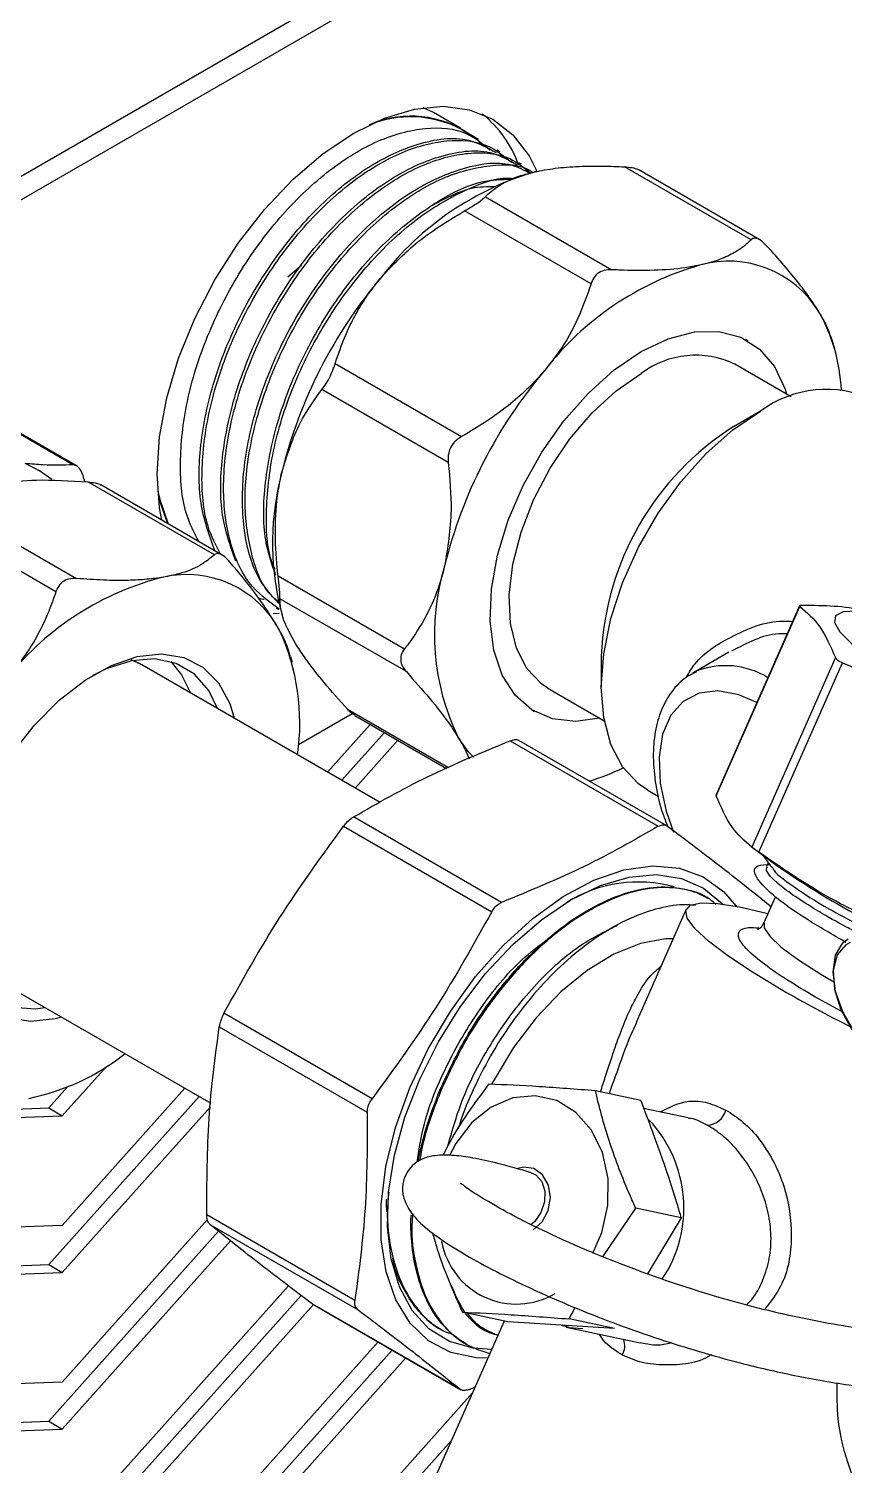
# Model space of a CAD drawing. Extents: x 150 to 4150, y 50 to 2920.
# Drawn here: x 3133.2 to 3239.5, y 1974.1 to 2161.3 of the extents above; entities that cross this region are included whole.
import ezdxf

# ---------------------------------------------------------------- set-up
doc = ezdxf.new("R2010")
doc.units = 0
doc.header["$LTSCALE"] = 10
doc.linetypes.add('SLD-KATı', pattern=[0])
doc.layers.get('0').update_dxf_attribs({"linetype": 'CONTINUOUS'})

msp = doc.modelspace()

# ---------------------------------------------------------------- linework, layer by layer
at = {"color": 7, "linetype": 'SLD-KATı'}
for p, q in [((3271.01, 2222.23), (3072.16, 2107.43)), ((3271.01, 2219.16), (3074.81, 2105.9)), ((3185.95, 2150.4), (3184.61, 2151.05)), ((3189.48, 2148.36), (3185.95, 2150.4)), ((3191.82, 2146.92), (3189.44, 2148.29)), ((3194.63, 2145.3), (3194.28, 2145.5)), ((3197.44, 2143.68), (3197.09, 2143.88)), ((3198.52, 2142.54), (3198.49, 2142.53)), ((3227.36, 2133.82), (3210.88, 2143.34)), ((3228.51, 2133.81), (3212.63, 2142.98)), ((3192.72, 2139.44), (3209.2, 2129.93)), ((3206.5, 2128.1), (3190.02, 2137.61)), ((3166.96, 2128.98), (3168.75, 2130.51)), ((3226.98, 2120.64), (3226.63, 2120.85)), ((3238.27, 2119.57), (3237.98, 2120.62)), ((3173.14, 2117.7), (3189.62, 2108.18)), ((3232.59, 2113.37), (3225.24, 2117.61)), ((3187.88, 2104.78), (3171.41, 2114.3)), ((3228.6, 2111.51), (3225.07, 2109.47)), ((3138.96, 2104.49), (3130.14, 2109.58)), ((3139.42, 2104.37), (3130.75, 2109.37)), ((3157.39, 2092.76), (3140.91, 2102.27)), ((3158.42, 2092.73), (3142.57, 2101.88)), ((3122.95, 2099.19), (3139.43, 2089.68)), ((3136.73, 2087.95), (3120.25, 2097.46)), ((3165.7, 2090.03), (3182.18, 2080.52)), ((3165.91, 2086.09), (3166.22, 2084.96)), ((3182.42, 2077.54), (3165.94, 2087.05)), ((3233.69, 2086.11), (3222.81, 2061.48)), ((3222.83, 2061.34), (3233.73, 2086.03)), ((3165.86, 2085.14), (3165.04, 2085.07)), ((3165.44, 2085.82), (3165.79, 2085.62)), ((3147.93, 2078.43), (3146.53, 2079.06)), ((3179.01, 2060.49), (3147.93, 2078.43)), ((3167.56, 2078.75), (3167.36, 2079.48)), ((3207.83, 2079.61), (3207.83, 2075.53)), ((3224.46, 2080.07), (3219.75, 2077.35)), ((3238.35, 2079.37), (3227.44, 2054.68)), ((3228.39, 2054.01), (3239.29, 2078.7)), ((3219.75, 2077.35), (3220.1, 2077.54)), ((3200.86, 2075.39), (3208.22, 2071.15)), ((3168.37, 2068.05), (3175.36, 2072.09)), ((3175.69, 2071.84), (3187.67, 2064.92)), ((3198.76, 2072.57), (3199.11, 2072.36)), ((3177.71, 2070.67), (3172.15, 2064.45)), ((3173.99, 2063.39), (3179.55, 2069.61)), ((3175.76, 2062.37), (3181.32, 2068.59)), ((3195.97, 2068.53), (3215.27, 2057.39)), ((3216.37, 2057.44), (3197.09, 2068.57)), ((3213.92, 2062.08), (3215.31, 2061.28)), ((3194.83, 2047.46), (3175.53, 2058.6)), ((3174.24, 2057.38), (3193.55, 2046.23)), ((3227.38, 2054.73), (3230.73, 2052.28)), ((3229.61, 2052.64), (3229.39, 2052.14)), ((3218.89, 2046.57), (3212.38, 2031.82)), ((3221.85, 2047.95), (3221.71, 2048.02)), ((3230.55, 2048.21), (3229.04, 2044.79)), ((3229.78, 2047.04), (3229.94, 2046.82)), ((3125.43, 2039.46), (3156.93, 2021.28)), ((3239.49, 2033.05), (3235.69, 2035.15)), ((3177.95, 2021.86), (3158.64, 2033.01)), ((3158.03, 2031.26), (3177.33, 2020.12)), ((3137.56, 2019.65), (3143.31, 2026.07)), ((3135.8, 2020.67), (3138.26, 2023.42)), ((3153.55, 2023.23), (3137.56, 2005.36)), ((3212.99, 2021.64), (3207.08, 2022.9)), ((3083, 2018.77), (3135.8, 2020.67)), ((3135.8, 2000.25), (3155.39, 2022.17)), ((3135.8, 2020.67), (3137.56, 2019.65)), ((3137.56, 1999.23), (3156.88, 2020.83)), ((3219.16, 2019.38), (3213.34, 2020.62)), ((3224.09, 2020.39), (3224.33, 2020.26)), ((3081, 2017.61), (3137.56, 2019.65)), ((3221.87, 2018.31), (3221.65, 2018.43)), ((3208.04, 2001.27), (3212.33, 2007.6)), ((3218.24, 2006.34), (3212.33, 2007.6)), ((3156.5, 2006.12), (3137.56, 1984.94)), ((3175.71, 1995.58), (3156.41, 2006.73)), ((3156.82, 2005.48), (3176.13, 1994.34)), ((3218.24, 2006.34), (3213.85, 1999.05)), ((3137.56, 2005.36), (3081, 2003.32)), ((3135.8, 1979.84), (3157.93, 2004.6)), ((3137.56, 1978.82), (3159.5, 2003.36)), ((3081, 1998.28), (3135.8, 2000.25)), ((3135.8, 2000.25), (3137.56, 1999.23)), ((3081, 1997.2), (3137.56, 1999.23)), ((3135.8, 1959.43), (3168.7, 1996.24)), ((3167.04, 1997.5), (3137.56, 1964.53)), ((3137.56, 1958.41), (3170.31, 1995.04)), ((3189.44, 1984.01), (3170.13, 1995.15)), ((3170.24, 1995.08), (3170.13, 1995.15)), ((3170.24, 1995.08), (3189.52, 1983.95)), ((3203.65, 1993.17), (3204.42, 1994.65)), ((3195.18, 1992.88), (3184.93, 1969.7)), ((3195.63, 1992.79), (3189.72, 1994.05)), ((3209.56, 1991.91), (3195.63, 1992.79)), ((3202.61, 1992.35), (3203.66, 1992.08)), ((3209.56, 1991.91), (3203.65, 1993.17)), ((3187.07, 1991.7), (3187.2, 1991.62)), ((3203.26, 1992.1), (3212.89, 1990.04)), ((3203.62, 1992.03), (3203.26, 1992.1)), ((3135.8, 1939.01), (3180.58, 1989.11)), ((3178.74, 1990.17), (3137.56, 1944.12)), ((3190.27, 1989.85), (3190.4, 1989.78)), ((3210.6, 1988.46), (3210.34, 1988.6)), ((3212.9, 1990.08), (3213.55, 1989.99)), ((3137.56, 1937.99), (3182.35, 1988.09)), ((3137.56, 1984.94), (3081, 1982.91)), ((3191.04, 1983.52), (3137.56, 1923.7)), ((3190.64, 1983.99), (3191.39, 1984.32)), ((3081, 1977.87), (3135.8, 1979.84)), ((3135.8, 1979.84), (3137.56, 1978.82)), ((3081, 1976.78), (3137.56, 1978.82)), ((3135.8, 1918.6), (3188.31, 1977.34))]:
    msp.add_line(p, q, dxfattribs=at)
at = {"color": 8, "linetype": 'SLD-KATı'}
for p, q in [((3174.74, 2072.65), (3187.93, 2065.03)), ((3205.42, 1991.88), (3203.62, 1992.03))]:
    msp.add_line(p, q, dxfattribs=at)
at = {"color": 7, "linetype": 'SLD-KATı', "flags": 128}
for points in [[(3149.94, 2103.34), (3150.25, 2108.15), (3151.19, 2113.21), (3152.73, 2118.39), (3154.83, 2123.56), (3157.45, 2128.6), (3160.51, 2133.39), (3163.93, 2137.79), (3167.65, 2141.72), (3171.56, 2145.06), (3175.57, 2147.74), (3179.58, 2149.69), (3183.49, 2150.86), (3187.21, 2151.23), (3190.64, 2150.78), (3193.7, 2149.53), (3196.31, 2147.51), (3198.41, 2144.76), (3199.41, 2142.79)], [(3213.05, 2119.26), (3216.57, 2120.93), (3219.97, 2121.81), (3223.16, 2121.88), (3226.02, 2121.13), (3228.46, 2119.59), (3230.41, 2117.31), (3231.79, 2114.36), (3232, 2113.71)], [(3207.62, 2071.49), (3204.5, 2071.06), (3201.46, 2071.4), (3198.8, 2072.55), (3196.6, 2074.47), (3194.92, 2077.09), (3193.83, 2080.35), (3193.36, 2084.11), (3193.52, 2088.28), (3194.3, 2092.72), (3195.69, 2097.27), (3197.64, 2101.8), (3200.08, 2106.16), (3202.94, 2110.21), (3206.12, 2113.81), (3209.53, 2116.87), (3213.05, 2119.26)], [(3200.86, 2075.39), (3200.02, 2075.95), (3198.12, 2077.93), (3196.76, 2080.59), (3195.99, 2083.82), (3195.83, 2087.51), (3196.3, 2091.53), (3197.37, 2095.72), (3199.01, 2099.94), (3201.15, 2104.04), (3203.73, 2107.87), (3206.64, 2111.28), (3209.79, 2114.16), (3213.05, 2116.41)], [(3213.92, 2062.08), (3212.69, 2062.92), (3210.62, 2065.15), (3209.09, 2068.05), (3208.15, 2071.55), (3207.83, 2075.53), (3208.15, 2079.88), (3209.09, 2084.46), (3210.62, 2089.13), (3212.69, 2093.76), (3215.25, 2098.19), (3218.22, 2102.3), (3221.5, 2105.96), (3225, 2109.06), (3228.6, 2111.51)], [(3136.21, 2102.57), (3134.61, 2103.73), (3132.74, 2104.67)], [(3150.55, 2097.27), (3150.25, 2098.89), (3149.94, 2103.34)], [(3150.02, 2101.08), (3150.27, 2099.97), (3151.36, 2096.8)], [(3150.05, 2100.6), (3150.21, 2099.92), (3151.26, 2096.86)], [(3250, 2083.67), (3246.89, 2084.49), (3243.66, 2085.15), (3241.13, 2085.43), (3239.35, 2085.32), (3238.38, 2084.83), (3238.24, 2083.96), (3238.94, 2082.75), (3240.45, 2081.21), (3242.74, 2079.4), (3245.74, 2077.35), (3249.39, 2075.12), (3252.43, 2073.4)], [(3133.96, 2070.58), (3137.17, 2073.81), (3140.54, 2076.43), (3143.97, 2078.34), (3147.33, 2079.5), (3150.5, 2079.85), (3153.39, 2079.38), (3155.88, 2078.12), (3157.91, 2076.09), (3159.39, 2073.38), (3159.99, 2071.47)], [(3157.8, 2072.74), (3156.66, 2075.07), (3154.79, 2077.22), (3152.42, 2078.61), (3149.65, 2079.2), (3146.57, 2078.97), (3143.29, 2077.92), (3141.53, 2077.05)], [(3147.93, 2078.43), (3147.64, 2078.59), (3146.53, 2079.06)], [(3151.71, 2078.85), (3153.12, 2077.11), (3154.26, 2074.78)], [(3137.5, 2032.5), (3136.64, 2032.28), (3133.47, 2031.93), (3130.58, 2032.39), (3128.08, 2033.66), (3126.06, 2035.68), (3124.58, 2038.39), (3123.69, 2041.7), (3123.42, 2045.49), (3123.79, 2049.63), (3124.78, 2053.99), (3126.35, 2058.41), (3128.45, 2062.75), (3131.02, 2066.85), (3133.96, 2070.58)], [(3191.17, 2066.4), (3190.5, 2067.14), (3189.19, 2068.97)], [(3179.12, 2008.1), (3179.76, 2013.03), (3181.02, 2018.14), (3182.87, 2023.31), (3185.27, 2028.39), (3188.16, 2033.26), (3191.45, 2037.79), (3195.06, 2041.86), (3198.9, 2045.37), (3202.87, 2048.23), (3206.87, 2050.36), (3210.79, 2051.71), (3214.54, 2052.23), (3218.01, 2051.93), (3221.11, 2050.81), (3223.77, 2048.89), (3225.42, 2046.97)], [(3193.55, 1989.2), (3191.13, 1989.35), (3188.04, 1990.23), (3185.37, 1991.9), (3183.17, 1994.29), (3181.51, 1997.36), (3180.43, 2001.01), (3179.96, 2005.16), (3180.11, 2009.7), (3180.88, 2014.5), (3182.24, 2019.46), (3184.17, 2024.43), (3186.6, 2029.29), (3189.48, 2033.91), (3192.74, 2038.18), (3196.29, 2041.98), (3200.03, 2045.21), (3203.88, 2047.8), (3207.72, 2049.66), (3211.47, 2050.77), (3215.02, 2051.08), (3218.28, 2050.58), (3221.17, 2049.3), (3223.62, 2047.27), (3223.63, 2047.26)], [(3231.32, 2036.08), (3227.53, 2038.37), (3224.34, 2040.48), (3221.82, 2042.39), (3220.05, 2044.04), (3219.04, 2045.39), (3218.84, 2046.42), (3219.45, 2047.09), (3220.84, 2047.4), (3223, 2047.33), (3225.86, 2046.89), (3229.36, 2046.08), (3229.59, 2046.02)], [(3123.43, 2045.69), (3123.81, 2042.17), (3124.82, 2039.05), (3126.41, 2036.56), (3128.54, 2034.78), (3131.12, 2033.79), (3134.06, 2033.61), (3135.3, 2033.77)], [(3217.2, 2042.72), (3216.22, 2042.7), (3212.93, 2042.11), (3209.48, 2040.72), (3205.99, 2038.6), (3202.58, 2035.8), (3199.35, 2032.42), (3196.41, 2028.56), (3193.85, 2024.35), (3193.54, 2023.77)], [(3244.69, 2026.93), (3242.64, 2028.49), (3240.8, 2030.64), (3239.33, 2033.18), (3238.39, 2035.86), (3238.06, 2038.41), (3238.39, 2040.59), (3239.33, 2042.18), (3240, 2042.7)], [(3206.73, 2001.75), (3207.92, 2004.44), (3208.7, 2007.94), (3208.73, 2011.49), (3208, 2014.85), (3206.57, 2017.78), (3204.53, 2020.09), (3202.02, 2021.62), (3199.22, 2022.26), (3196.3, 2021.98), (3193.48, 2020.78), (3190.94, 2018.76), (3188.86, 2016.05), (3188.07, 2014.58)], [(3198.97, 2004.77), (3200.13, 2005.82), (3200.91, 2007.3), (3201.2, 2008.98), (3200.94, 2010.61), (3200.18, 2011.94), (3199.04, 2012.77), (3197.68, 2012.96), (3196.94, 2012.79)], [(3198.71, 2012.23), (3199.3, 2011.95), (3200.07, 2011.08), (3200.46, 2009.84), (3200.42, 2008.42), (3199.97, 2007.03)], [(3193.04, 1988.04), (3191.51, 1988.09), (3188.21, 1988.81), (3185.32, 1990.33), (3182.91, 1992.63), (3181.05, 1995.65), (3179.77, 1999.29), (3179.13, 2003.48), (3179.12, 2008.1)], [(3199.97, 2007.03), (3199.15, 2005.89), (3198.64, 2005.45)]]:
    msp.add_lwpolyline(points, dxfattribs=at)
at = {"color": 8, "linetype": 'SLD-KATı', "flags": 128}
for points in [[(3228.12, 2073.51), (3225.75, 2074.53), (3223.04, 2075.04), (3220.58, 2074.75), (3218.5, 2073.67), (3216.89, 2071.86), (3215.83, 2069.4), (3215.37, 2066.4), (3215.52, 2063), (3216.29, 2059.37), (3217.23, 2056.63)], [(3229.05, 2044.8), (3229.05, 2044.15), (3229.79, 2043.04), (3231.3, 2041.63), (3233.56, 2039.96), (3236.47, 2038.09), (3238.15, 2037.1)], [(3240.26, 2042.24), (3239.72, 2041.95), (3238.59, 2040.61), (3238.08, 2038.59), (3238.25, 2036.11), (3239.08, 2033.45), (3240.48, 2030.89), (3242.3, 2028.7), (3244.34, 2027.13)]]:
    msp.add_lwpolyline(points, dxfattribs=at)
at = {"color": 7, "linetype": 'SLD-KATı'}
for centre, radius, start, end in [((3182.95, 2135.62), 14.24, 62.8762, 112.2425), ((3182.98, 2136.3), 13.65, 56.2664, 111.4211), ((3183.3, 2138.77), 14.57, 19.0986, 51.7422), ((3210.26, 2105.07), 39.21, 106.0343, 142.353), ((3224.42, 2117.2), 13.84, 31.5898, 105.8206), ((3226.91, 2088.56), 62.55, 139.6945, 166.1531), ((3231.47, 2092.82), 39.21, 106.0343, 142.353), ((3216.02, 2113.11), 23.15, 2.8775, 29.3028), ((3220.13, 2107.03), 11.75, 64.2503, 127.0602), ((3248.13, 2076.31), 62.55, 139.6945, 166.1531), ((3237.16, 2099.95), 14.38, 64.7809, 126.5296), ((3244.95, 2078.09), 37.15, 122.3562, 177.6438), ((3200.78, 2094.26), 35.81, 165.0024, 193.1863), ((3159.79, 2053.48), 37.47, 103.9053, 141.3621), ((3153.81, 2076.51), 13.68, 27.9836, 102.8131), ((3216.48, 2082.39), 30.41, 162.988, 206.1767), ((3139.47, 2070.84), 29.06, 351.839, 24.5949), ((3198.56, 2089.55), 27.37, 286.3231, 296.341), ((3288.35, 2134.21), 100.16, 234.885, 242.6784), ((3212.7, 2032.25), 17.87, 74.9796, 121.603), ((3322.66, 2195.61), 183.82, 240.2053, 243.4208), ((3127.18, 2051.31), 30, 281.547, 308.204), ((3221.5, 2021.11), 2.69, 273.2181, 344.4291), ((3196.77, 2005.01), 9.9, 190.0754, 300.5898)]:
    msp.add_arc(centre, radius, start, end, dxfattribs=at)
at = {"color": 8, "linetype": 'SLD-KATı'}
for centre, radius, start, end in [((3224.05, 2067.91), 10.41, 58.0861, 112.2701), ((3201.85, 2007.66), 16.75, 326.0218, 43.2755), ((3208.29, 1989.66), 2.6, 332.4955, 18.738)]:
    msp.add_arc(centre, radius, start, end, dxfattribs=at)
at = {"color": 7, "linetype": 'SLD-KATı'}
for points, knots in [([(3155.39, 2094.48), (3154.78, 2095.63), (3153.24, 2098.55), (3152.73, 2105.09), (3153.69, 2113.23), (3156.46, 2121.8), (3160.73, 2130.04), (3166.17, 2137.36), (3172.35, 2143.17), (3178.81, 2147.07), (3184.96, 2148.68), (3190.05, 2148.25), (3192.35, 2146.35), (3193.31, 2145.56)], [0, 0, 0, 0, 0.06229, 0.157996, 0.254508, 0.352073, 0.447443, 0.544415, 0.64177, 0.737017, 0.834334, 0.93136, 1, 1, 1, 1]), ([(3157.46, 2093.29), (3156.73, 2095.28), (3155.29, 2099.26), (3155.37, 2107.03), (3157.11, 2115.43), (3160.55, 2123.93), (3165.37, 2131.86), (3171.16, 2138.6), (3177.53, 2143.66), (3184.18, 2146.71), (3190.08, 2147.49), (3192.96, 2145.85), (3194.12, 2145.19)], [0, 0, 0, 0, 0.100093, 0.199782, 0.30173, 0.403111, 0.502982, 0.60512, 0.705991, 0.806267, 0.922124, 1, 1, 1, 1]), ([(3158.2, 2092.86), (3157.59, 2094.01), (3156.05, 2096.93), (3155.53, 2103.47), (3156.5, 2111.61), (3159.27, 2120.18), (3163.54, 2128.42), (3168.98, 2135.74), (3175.15, 2141.55), (3181.61, 2145.45), (3187.77, 2147.06), (3192.85, 2146.63), (3195.16, 2144.73), (3196.11, 2143.94)], [0, 0, 0, 0, 0.06229, 0.157996, 0.254508, 0.352073, 0.447443, 0.544415, 0.64177, 0.737017, 0.834334, 0.93136, 1, 1, 1, 1]), ([(3160.19, 2091.93), (3159.5, 2093.84), (3158.09, 2097.74), (3158.18, 2105.41), (3159.92, 2113.81), (3163.36, 2122.31), (3168.17, 2130.24), (3173.97, 2136.98), (3180.34, 2142.04), (3186.99, 2145.09), (3192.88, 2145.87), (3195.77, 2144.23), (3196.92, 2143.57)], [0, 0, 0, 0, 0.096244, 0.196359, 0.298743, 0.400558, 0.500856, 0.603431, 0.704734, 0.805438, 0.921791, 1, 1, 1, 1]), ([(3165.82, 2085.67), (3164.43, 2086.7), (3161.55, 2088.85), (3159.1, 2094.61), (3158.29, 2101.8), (3159.32, 2110.01), (3162.07, 2118.55), (3166.35, 2126.8), (3171.78, 2134.12), (3177.96, 2139.93), (3184.42, 2143.83), (3190.57, 2145.44), (3195.55, 2145.04), (3197.78, 2143.22), (3198.65, 2142.5)], [0, 0, 0, 0, 0.081841, 0.168956, 0.254334, 0.34043, 0.427465, 0.512543, 0.59905, 0.685897, 0.770866, 0.85768, 0.944235, 1, 1, 1, 1]), ([(3165.74, 2086.48), (3164.78, 2087.55), (3162.56, 2090.03), (3161.01, 2096.1), (3160.96, 2103.75), (3162.73, 2112.19), (3166.16, 2120.69), (3170.98, 2128.62), (3176.77, 2135.36), (3183.15, 2140.43), (3189.78, 2143.44), (3195.23, 2144.28), (3197.77, 2142.91), (3198.56, 2142.48)], [0, 0, 0, 0, 0.072899, 0.169501, 0.264127, 0.360897, 0.457129, 0.551928, 0.648878, 0.744626, 0.839809, 0.949782, 1, 1, 1, 1]), ([(3165.79, 2086.6), (3165.43, 2086.9), (3163.64, 2088.39), (3161.96, 2093.06), (3161.08, 2100.16), (3162.13, 2108.39), (3164.88, 2116.93), (3169.15, 2125.18), (3174.59, 2132.5), (3180.76, 2138.3), (3187.24, 2142.24), (3193.32, 2143.72), (3197.38, 2143.73), (3198.88, 2142.67), (3198.97, 2142.61)], [0, 0, 0, 0, 0.024949, 0.122845, 0.218788, 0.315538, 0.413344, 0.508949, 0.606161, 0.703756, 0.799239, 0.896796, 0.994062, 1, 1, 1, 1]), ([(3192.72, 2139.44), (3192.82, 2139.55), (3193.45, 2140.17), (3194.9, 2141.22), (3197.13, 2142.2), (3198.85, 2142.61), (3199.43, 2142.75)], [0, 0, 0, 0, 0.073265, 0.436543, 0.808871, 1, 1, 1, 1]), ([(3199.43, 2142.75), (3200.33, 2142.92), (3202.14, 2143.24), (3205.1, 2143.43), (3208.03, 2143.46), (3209.93, 2143.38), (3210.88, 2143.34)], [0, 0, 0, 0, 0.272941, 0.55138, 0.774807, 1, 1, 1, 1]), ([(3210.88, 2143.34), (3211.21, 2143.31), (3211.88, 2143.25), (3212.47, 2143.1), (3212.6, 2142.98), (3212.62, 2142.97)], [0, 0, 0, 0, 0.461185, 0.924744, 1, 1, 1, 1]), ([(3165.41, 2090.06), (3164.89, 2091.55), (3163.67, 2095.03), (3163.81, 2102.18), (3165.53, 2110.56), (3168.97, 2119.08), (3173.78, 2126.99), (3179.59, 2133.76), (3185.92, 2138.72), (3191.69, 2141.66), (3194.85, 2141.7), (3196.13, 2141.72)], [0, 0, 0, 0, 0.08727, 0.204853, 0.3251, 0.444679, 0.562476, 0.682948, 0.801925, 0.920199, 1, 1, 1, 1]), ([(3165.33, 2090.87), (3165.21, 2091.12), (3164.22, 2093.2), (3164.01, 2098.67), (3164.9, 2106.74), (3167.69, 2115.32), (3171.96, 2123.56), (3177.39, 2130.86), (3183.59, 2136.74), (3189.97, 2140.42), (3194.43, 2142.09), (3196.35, 2141.82), (3196.48, 2141.8)], [0, 0, 0, 0, 0.016487, 0.137339, 0.259208, 0.382407, 0.502834, 0.625285, 0.748218, 0.868491, 0.991377, 1, 1, 1, 1]), ([(3185.85, 2138.36), (3187.57, 2139.27), (3190.47, 2140.8), (3193.02, 2140.78), (3194.05, 2140.77)], [0, 0, 0, 0, 0.5962189, 1, 1, 1, 1]), ([(3190.02, 2137.61), (3190.35, 2137.8), (3191.02, 2138.18), (3191.88, 2138.75), (3192.43, 2139.17), (3192.64, 2139.36), (3192.72, 2139.44)], [0, 0, 0, 0, 0.280694, 0.562832, 0.82575, 1, 1, 1, 1]), ([(3179.22, 2129.02), (3180.62, 2130.5), (3183.77, 2133.83), (3187.79, 2136.26), (3190.02, 2137.61)], [0, 0, 0, 0, 0.444644, 1, 1, 1, 1]), ([(3227.36, 2133.82), (3227.03, 2133.51), (3226.36, 2132.88), (3224.95, 2131.98), (3223.14, 2131.14), (3221.48, 2130.72), (3220.64, 2130.51)], [0, 0, 0, 0, 0.2235177, 0.4486206, 0.7217234, 1, 1, 1, 1]), ([(3229.43, 2133.01), (3229.2, 2133.25), (3228.74, 2133.72), (3228.09, 2134.05), (3227.63, 2134.04), (3227.44, 2133.88), (3227.36, 2133.82)], [0, 0, 0, 0, 0.2806938, 0.5628322, 0.8257499, 1, 1, 1, 1]), ([(3236.2, 2124.44), (3235.84, 2125.01), (3235.11, 2126.15), (3233.6, 2128.17), (3231.73, 2130.46), (3230.2, 2132.16), (3229.43, 2133.01)], [0, 0, 0, 0, 0.220853, 0.444668, 0.720511, 1, 1, 1, 1]), ([(3173.14, 2117.7), (3173.66, 2119.2), (3174.43, 2121.47), (3175.97, 2124.43), (3177.39, 2126.74), (3178.58, 2128.23), (3179.22, 2129.02)], [0, 0, 0, 0, 0.382246, 0.577663, 0.77475, 1, 1, 1, 1]), ([(3209.2, 2129.93), (3208.85, 2129.92), (3208.15, 2129.9), (3207.29, 2129.43), (3206.75, 2128.78), (3206.57, 2128.29), (3206.5, 2128.1)], [0, 0, 0, 0, 0.280694, 0.562832, 0.82575, 1, 1, 1, 1]), ([(3220.64, 2130.51), (3220.02, 2130.39), (3218.23, 2130.05), (3214.73, 2129.79), (3211.4, 2129.82), (3209.51, 2129.91), (3209.2, 2129.93)], [0, 0, 0, 0, 0.191127, 0.553705, 0.926736, 1, 1, 1, 1]), ([(3206.5, 2128.1), (3205.98, 2126.6), (3204.93, 2123.56), (3202.79, 2119.74), (3201.06, 2117.57), (3200.43, 2116.77)], [0, 0, 0, 0, 0.3824108, 0.7746528, 1, 1, 1, 1]), ([(3237.96, 2120.62), (3237.73, 2121.32), (3237.37, 2122.45), (3236.53, 2123.89), (3236.2, 2124.44)], [0, 0, 0, 0, 0.618045, 1, 1, 1, 1]), ([(3171.41, 2114.3), (3171.6, 2114.56), (3171.98, 2115.08), (3172.53, 2116.08), (3172.91, 2116.98), (3173.08, 2117.49), (3173.14, 2117.7)], [0, 0, 0, 0, 0.280694, 0.562832, 0.82575, 1, 1, 1, 1]), ([(3200.43, 2116.77), (3199.76, 2116.03), (3198.41, 2114.52), (3195.9, 2112.32), (3192.98, 2110.15), (3190.75, 2108.84), (3189.62, 2108.18)], [0, 0, 0, 0, 0.220853, 0.444668, 0.720511, 1, 1, 1, 1]), ([(3166.18, 2103.53), (3166.88, 2105.77), (3168.14, 2109.83), (3170.39, 2112.91), (3171.41, 2114.3)], [0, 0, 0, 0, 0.55101, 1, 1, 1, 1]), ([(3189.62, 2108.18), (3189.3, 2107.97), (3188.66, 2107.54), (3188.05, 2106.57), (3187.83, 2105.61), (3187.87, 2105.02), (3187.88, 2104.78)], [0, 0, 0, 0, 0.280694, 0.562832, 0.82575, 1, 1, 1, 1]), ([(3138.96, 2104.49), (3137.74, 2104.45), (3135.9, 2104.39), (3133.54, 2104.6), (3132.74, 2104.67)], [0, 0, 0, 0, 0.663412, 1, 1, 1, 1]), ([(3187.88, 2104.78), (3188.08, 2102.7), (3188.52, 2098.07), (3187.8, 2093.69), (3187.4, 2091.28)], [0, 0, 0, 0, 0.44899, 1, 1, 1, 1]), ([(3140.49, 2102.28), (3140.42, 2102.57), (3140.26, 2103.29), (3139.82, 2104.07), (3139.35, 2104.46), (3139.06, 2104.48), (3138.96, 2104.49)], [0, 0, 0, 0, 0.205417, 0.528434, 0.840849, 1, 1, 1, 1]), ([(3165.7, 2090.03), (3165.66, 2090.37), (3165.43, 2092.38), (3165.25, 2096.11), (3165.52, 2100.31), (3166.02, 2102.72), (3166.18, 2103.53)], [0, 0, 0, 0, 0.073265, 0.436543, 0.808871, 1, 1, 1, 1]), ([(3129.57, 2102.1), (3131.05, 2102.28), (3134.39, 2102.69), (3138.58, 2102.42), (3140.91, 2102.27)], [0, 0, 0, 0, 0.444644, 1, 1, 1, 1]), ([(3140.91, 2102.27), (3141.24, 2102.23), (3141.9, 2102.15), (3142.45, 2101.99), (3142.57, 2101.88), (3142.57, 2101.88)], [0, 0, 0, 0, 0.4954478, 0.9934454, 1, 1, 1, 1]), ([(3157.39, 2092.76), (3156.81, 2092.28), (3155.63, 2091.31), (3153.3, 2090.36), (3151.45, 2089.99), (3150.78, 2089.85)], [0, 0, 0, 0, 0.382411, 0.774653, 1, 1, 1, 1]), ([(3159.41, 2091.83), (3159.18, 2092.08), (3158.73, 2092.56), (3158.1, 2092.93), (3157.66, 2092.95), (3157.47, 2092.81), (3157.39, 2092.76)], [0, 0, 0, 0, 0.280694, 0.562832, 0.82575, 1, 1, 1, 1]), ([(3165.89, 2082.93), (3164.96, 2084.46), (3163.25, 2087.24), (3160.6, 2090.41), (3159.41, 2091.83)], [0, 0, 0, 0, 0.55101, 1, 1, 1, 1]), ([(3139.43, 2089.68), (3139.09, 2089.68), (3138.4, 2089.68), (3137.53, 2089.25), (3136.99, 2088.62), (3136.8, 2088.14), (3136.73, 2087.95)], [0, 0, 0, 0, 0.280694, 0.562832, 0.82575, 1, 1, 1, 1]), ([(3150.78, 2089.85), (3150.07, 2089.75), (3148.63, 2089.54), (3145.99, 2089.41), (3142.94, 2089.43), (3140.61, 2089.6), (3139.43, 2089.68)], [0, 0, 0, 0, 0.220853, 0.444668, 0.720511, 1, 1, 1, 1]), ([(3165.94, 2087.05), (3165.94, 2087.2), (3165.94, 2087.49), (3165.88, 2088.32), (3165.79, 2089.21), (3165.72, 2089.8), (3165.7, 2090.03)], [0, 0, 0, 0, 0.2806938, 0.5628322, 0.8257499, 1, 1, 1, 1]), ([(3187.4, 2091.28), (3187.19, 2090.49), (3186.59, 2088.2), (3185.06, 2084.72), (3183.37, 2082.07), (3182.35, 2080.73), (3182.18, 2080.52)], [0, 0, 0, 0, 0.191127, 0.553705, 0.926736, 1, 1, 1, 1]), ([(3136.73, 2087.95), (3136.43, 2087.09), (3135.84, 2085.36), (3134.55, 2082.62), (3132.87, 2079.73), (3131.3, 2077.83), (3130.52, 2076.87)], [0, 0, 0, 0, 0.223518, 0.448621, 0.721723, 1, 1, 1, 1]), ([(3163.89, 2086.93), (3163.64, 2086.96), (3163.3, 2087), (3163.07, 2087.23), (3163.02, 2087.29)], [0, 0, 0, 0, 0.750073, 1, 1, 1, 1]), ([(3167.97, 2081.22), (3167.39, 2082.27), (3166.08, 2084.65), (3165.99, 2086.2), (3165.94, 2087.05)], [0, 0, 0, 0, 0.444644, 1, 1, 1, 1]), ([(3234.11, 2086.17), (3233.98, 2086.17), (3233.72, 2086.16), (3233.66, 2086.1), (3233.72, 2086.05), (3233.73, 2086.03)], [0, 0, 0, 0, 0.417116, 0.834317, 1, 1, 1, 1]), ([(3233.73, 2086.03), (3234.64, 2085.25), (3236.47, 2083.69), (3237.72, 2080.82), (3238.35, 2079.37)], [0, 0, 0, 0, 0.497591, 1, 1, 1, 1]), ([(3243.12, 2085.2), (3242.77, 2085.3), (3239.97, 2086.1), (3236.85, 2086.14), (3234.11, 2086.17)], [0, 0, 0, 0, 0.125384, 1, 1, 1, 1]), ([(3167.29, 2079.54), (3167.11, 2080.16), (3166.81, 2081.19), (3166.15, 2082.44), (3165.89, 2082.93)], [0, 0, 0, 0, 0.608672, 1, 1, 1, 1]), ([(3174.74, 2072.65), (3173.7, 2073.82), (3172.12, 2075.58), (3170.32, 2077.83), (3169.03, 2079.56), (3168.34, 2080.64), (3167.97, 2081.22)], [0, 0, 0, 0, 0.382246, 0.577663, 0.77475, 1, 1, 1, 1]), ([(3182.18, 2080.52), (3182.01, 2080.26), (3181.68, 2079.75), (3181.65, 2078.86), (3181.95, 2078.1), (3182.28, 2077.7), (3182.42, 2077.54)], [0, 0, 0, 0, 0.280694, 0.562832, 0.82575, 1, 1, 1, 1]), ([(3238.35, 2079.37), (3238.41, 2079.28), (3238.53, 2079.1), (3238.92, 2078.86), (3239.21, 2078.74), (3239.29, 2078.7)], [0, 0, 0, 0, 0.4171164, 0.8343171, 1, 1, 1, 1]), ([(3239.29, 2078.7), (3243.08, 2077.09), (3247.86, 2075.05), (3252.28, 2072.18), (3253.2, 2071.59)], [0, 0, 0, 0, 0.791193, 1, 1, 1, 1]), ([(3182.42, 2077.54), (3183.46, 2076.37), (3185.56, 2074.01), (3187.8, 2071.13), (3188.82, 2069.55), (3189.19, 2068.97)], [0, 0, 0, 0, 0.382411, 0.774653, 1, 1, 1, 1]), ([(3220.24, 2077.5), (3219.78, 2077.29), (3218.52, 2076.7), (3216.95, 2074.99), (3215.58, 2072.59), (3214.77, 2069.7), (3214.51, 2066.41), (3214.87, 2062.8), (3215.54, 2059.75), (3216.25, 2057.97), (3216.46, 2057.44)], [0, 0, 0, 0, 0.078449, 0.214303, 0.35044, 0.491288, 0.637619, 0.787035, 0.93687, 1, 1, 1, 1]), ([(3175.69, 2071.85), (3175.52, 2071.96), (3175.21, 2072.15), (3174.89, 2072.5), (3174.74, 2072.65)], [0, 0, 0, 0, 0.554762, 1, 1, 1, 1]), ([(3175.53, 2058.6), (3178.66, 2060.4), (3184.96, 2064), (3192.29, 2067.02), (3195.97, 2068.53)], [0, 0, 0, 0, 0.497591, 1, 1, 1, 1]), ([(3189.19, 2068.97), (3189.5, 2068.43), (3190.09, 2067.43), (3190.44, 2066.58), (3190.59, 2066.19)], [0, 0, 0, 0, 0.540043, 1, 1, 1, 1]), ([(3195.97, 2068.53), (3196.17, 2068.59), (3196.58, 2068.72), (3196.93, 2068.67), (3197.07, 2068.58), (3197.09, 2068.57)], [0, 0, 0, 0, 0.464178, 0.928449, 1, 1, 1, 1]), ([(3222.84, 2061.47), (3222.82, 2061.46), (3222.79, 2061.44), (3222.81, 2061.38), (3222.83, 2061.34)], [0, 0, 0, 0, 0.4602364, 1, 1, 1, 1]), ([(3227.44, 2054.68), (3226.53, 2055.46), (3224.7, 2057.02), (3223.45, 2059.9), (3222.83, 2061.34)], [0, 0, 0, 0, 0.497591, 1, 1, 1, 1]), ([(3174.24, 2057.38), (3174.41, 2057.59), (3174.76, 2058.01), (3175.21, 2058.4), (3175.46, 2058.56), (3175.53, 2058.6)], [0, 0, 0, 0, 0.417116, 0.834317, 1, 1, 1, 1]), ([(3158.64, 2033.01), (3160.97, 2037.2), (3165.66, 2045.62), (3171.37, 2053.45), (3174.24, 2057.38)], [0, 0, 0, 0, 0.497591, 1, 1, 1, 1]), ([(3215.27, 2057.39), (3212.14, 2055.59), (3205.84, 2051.99), (3198.51, 2048.97), (3194.83, 2047.46)], [0, 0, 0, 0, 0.497591, 1, 1, 1, 1]), ([(3215.27, 2057.39), (3215.45, 2057.47), (3215.8, 2057.63), (3216.21, 2057.55), (3216.42, 2057.41), (3216.48, 2057.37)], [0, 0, 0, 0, 0.4171164, 0.8343171, 1, 1, 1, 1]), ([(3229.78, 2047.04), (3227.83, 2048.61), (3223.91, 2051.76), (3218.96, 2055.49), (3216.48, 2057.37)], [0, 0, 0, 0, 0.497591, 1, 1, 1, 1]), ([(3227.44, 2054.68), (3227.52, 2054.63), (3227.67, 2054.52), (3228.05, 2054.25), (3228.31, 2054.07), (3228.39, 2054.01)], [0, 0, 0, 0, 0.417116, 0.834317, 1, 1, 1, 1]), ([(3239.77, 2042.23), (3237.99, 2043.25), (3234.02, 2045.53), (3229.9, 2048.54), (3227.71, 2050.94), (3227.64, 2052.32), (3229.28, 2052.38), (3229.91, 2052.4)], [0, 0, 0, 0, 0.183089, 0.408756, 0.634226, 0.859629, 1, 1, 1, 1]), ([(3242.8, 2045.47), (3241.54, 2046.06), (3236.51, 2048.39), (3231.86, 2051.61), (3228.39, 2054.01)], [0, 0, 0, 0, 0.251141, 1, 1, 1, 1]), ([(3228.83, 2053.67), (3228.95, 2053.51), (3229.39, 2052.93), (3229.83, 2052.35), (3230.16, 2051.93)], [0, 0, 0, 0, 0.2721511, 1, 1, 1, 1]), ([(3240.62, 2043.82), (3240.35, 2043.96), (3238.71, 2044.8), (3236.22, 2046.24), (3233.31, 2048.05), (3231.14, 2049.62), (3229.79, 2050.9), (3229.23, 2051.74), (3229.43, 2052.01), (3229.49, 2052.09)], [0, 0, 0, 0, 0.0353, 0.212663, 0.387567, 0.563442, 0.741062, 0.917713, 1, 1, 1, 1]), ([(3230.23, 2051.89), (3230.24, 2051.86), (3230.35, 2051.38), (3232.76, 2049.59), (3236.52, 2047.1), (3240.01, 2045.28), (3241.31, 2044.61)], [0, 0, 0, 0, 0.024319, 0.40367, 0.778808, 1, 1, 1, 1]), ([(3186.8, 2023), (3187.71, 2024.96), (3189.51, 2028.88), (3193.05, 2034.34), (3197.03, 2039.22), (3201.37, 2043.32), (3205.86, 2046.5), (3210.35, 2048.61), (3214.65, 2049.61), (3217.95, 2049.44), (3220.26, 2048.79), (3221.25, 2048.25), (3221.7, 2048.01)], [0, 0, 0, 0, 0.111887, 0.223774, 0.335661, 0.447548, 0.559435, 0.671321, 0.783207, 0.895093, 0.952605, 1, 1, 1, 1]), ([(3222.76, 2047.2), (3222.52, 2047.42), (3221.38, 2048.48), (3218.67, 2049.3), (3214.77, 2049.54), (3210.47, 2048.53), (3205.99, 2046.41), (3201.49, 2043.24), (3197.16, 2039.14), (3193.18, 2034.26), (3189.64, 2028.81), (3187.84, 2024.88), (3186.93, 2022.92)], [0, 0, 0, 0, 0.028465, 0.136413, 0.244361, 0.35231, 0.460258, 0.568207, 0.676155, 0.784103, 0.892052, 1, 1, 1, 1]), ([(3220.13, 2047.05), (3219.59, 2047.11), (3217.96, 2047.28), (3214.89, 2046.66), (3211.1, 2045.26), (3207.21, 2043.01), (3203.46, 2040.09), (3199.84, 2036.52), (3196.57, 2032.49), (3193.63, 2028.04), (3191.24, 2023.4), (3189.74, 2019.97), (3189.25, 2018.18), (3189.19, 2017.95)], [0, 0, 0, 0, 0.050926, 0.15569, 0.263545, 0.367122, 0.473786, 0.576023, 0.681315, 0.781954, 0.88557, 0.985285, 1, 1, 1, 1]), ([(3193.55, 2046.23), (3193.69, 2046.46), (3193.98, 2046.92), (3194.46, 2047.29), (3194.75, 2047.42), (3194.83, 2047.46)], [0, 0, 0, 0, 0.417116, 0.834317, 1, 1, 1, 1]), ([(3193.55, 2046.23), (3191.21, 2042.05), (3186.53, 2033.63), (3180.82, 2025.8), (3177.95, 2021.86)], [0, 0, 0, 0, 0.497591, 1, 1, 1, 1]), ([(3228.97, 2044.78), (3228.91, 2044.62), (3228.74, 2044.2), (3228.25, 2043.94), (3228.23, 2043.94), (3228.22, 2043.94)], [0, 0, 0, 0, 0.233398, 0.660579, 1, 1, 1, 1]), ([(3187.84, 2015.74), (3188.44, 2017.84), (3189.81, 2022.62), (3193.76, 2029.89), (3198.93, 2036.67), (3204.56, 2041.86), (3208.24, 2043.64), (3209.93, 2044.46)], [0, 0, 0, 0, 0.169173, 0.385345, 0.602138, 0.81753, 1, 1, 1, 1]), ([(3183.85, 2013.6), (3184.07, 2015.1), (3184.65, 2019.18), (3187.49, 2026.2), (3191.88, 2033.7), (3196.57, 2039.48), (3199.71, 2041.81), (3200.87, 2042.67)], [0, 0, 0, 0, 0.138538, 0.378107, 0.620223, 0.860378, 1, 1, 1, 1]), ([(3158.64, 2033.01), (3158.52, 2032.76), (3158.28, 2032.27), (3158.1, 2031.66), (3158.04, 2031.35), (3158.03, 2031.26)], [0, 0, 0, 0, 0.417116, 0.834317, 1, 1, 1, 1]), ([(3183.94, 2013.66), (3184.23, 2015.03), (3184.88, 2018.13), (3186.12, 2021.26), (3186.8, 2023)], [0, 0, 0, 0, 0.442667, 1, 1, 1, 1]), ([(3186.93, 2022.92), (3186.14, 2020.93), (3184.92, 2017.86), (3184.34, 2014.84), (3184.14, 2013.78)], [0, 0, 0, 0, 0.649961, 1, 1, 1, 1]), ([(3193.15, 2023.78), (3191.45, 2021.48), (3189.19, 2018.43), (3187.57, 2015.24), (3187.17, 2014.46)], [0, 0, 0, 0, 0.754799, 1, 1, 1, 1]), ([(3207.08, 2022.9), (3204.56, 2023.1), (3199.42, 2023.49), (3195.27, 2023.68), (3193.15, 2023.78)], [0, 0, 0, 0, 0.4912125, 1, 1, 1, 1]), ([(3212.33, 2007.6), (3212.06, 2008.19), (3210.81, 2011), (3208.84, 2016.09), (3207.62, 2020.55), (3207.1, 2022.8), (3207.08, 2022.9)], [0, 0, 0, 0, 0.115082, 0.541414, 0.979967, 1, 1, 1, 1]), ([(3177.33, 2020.12), (3177.35, 2020.37), (3177.39, 2020.86), (3177.67, 2021.47), (3177.89, 2021.78), (3177.95, 2021.86)], [0, 0, 0, 0, 0.417116, 0.834317, 1, 1, 1, 1]), ([(3212.99, 2021.64), (3214.67, 2017.13), (3216.6, 2011.99), (3218.05, 2006.96), (3218.24, 2006.34)], [0, 0, 0, 0, 0.875464, 1, 1, 1, 1]), ([(3177.33, 2020.12), (3177.32, 2015.88), (3177.29, 2007.41), (3176.24, 1999.52), (3175.71, 1995.58)], [0, 0, 0, 0, 0.5, 1, 1, 1, 1]), ([(3198.71, 2012.23), (3197.22, 2012.66), (3194.47, 2013.45), (3191.19, 2014.16), (3188.46, 2014.54), (3186.32, 2014.55), (3184.71, 2014.16), (3183.54, 2013.54), (3182.39, 2012.27), (3181.97, 2011.04), (3181.89, 2010.01), (3182.01, 2008.9), (3182.8, 2007.14), (3184.83, 2005.04), (3188.58, 2002.34), (3194.78, 1998.87), (3204.43, 1994.49), (3214.84, 1990.61), (3224.49, 1987.73), (3233.01, 1985.74), (3240.68, 1984.39), (3248.27, 1983.61), (3255.61, 1983.46), (3262.47, 1983.93), (3269.16, 1985.21), (3274.82, 1987.07), (3277.81, 1988.74), (3279.05, 1989.43)], [0, 0, 0, 0, 0.038906, 0.071605, 0.099232, 0.13258, 0.157157, 0.174475, 0.187771, 0.203897, 0.21018, 0.220689, 0.253735, 0.292769, 0.335367, 0.426435, 0.51548, 0.599068, 0.673111, 0.719577, 0.766979, 0.816205, 0.854451, 0.893823, 0.933403, 0.972349, 1, 1, 1, 1]), ([(3180.12, 2009.68), (3180.04, 2008.88), (3179.8, 2006.19), (3180.33, 2002.1), (3181.67, 1997.64), (3183.94, 1994.15), (3186.23, 1991.94), (3187.95, 1991.34), (3188.44, 1991.17)], [0, 0, 0, 0, 0.08797, 0.295362, 0.502754, 0.710146, 0.917537, 1, 1, 1, 1]), ([(3278.6, 1998.13), (3277.92, 1997.6), (3276.25, 1996.28), (3272.65, 1994.36), (3267.51, 1992.51), (3261.29, 1991.34), (3254.94, 1990.95), (3249.2, 1991.11), (3242.03, 1991.76), (3233.19, 1993.29), (3224.46, 1995.54), (3217.54, 1997.71), (3212.12, 1999.63), (3206.75, 2001.74), (3201.34, 2004.12), (3196.39, 2006.57), (3192.8, 2008.62), (3190.59, 2009.98), (3189.53, 2010.89), (3189.45, 2010.81), (3189.43, 2010.79)], [0, 0, 0, 0, 0.0267495, 0.0660502, 0.1117437, 0.1642965, 0.2142194, 0.2590257, 0.2988182, 0.3870095, 0.4832448, 0.5401876, 0.5943274, 0.6561495, 0.725549, 0.7995547, 0.8738273, 0.92906, 0.9812892, 1, 1, 1, 1]), ([(3179.89, 2007.11), (3179.84, 2007.6), (3179.79, 2008.15), (3179.84, 2008.74), (3179.84, 2008.8)], [0, 0, 0, 0, 0.906726, 1, 1, 1, 1]), ([(3156.82, 2005.48), (3156.73, 2005.59), (3156.53, 2005.81), (3156.42, 2006.3), (3156.41, 2006.63), (3156.41, 2006.73)], [0, 0, 0, 0, 0.417116, 0.834317, 1, 1, 1, 1]), ([(3170.13, 1995.15), (3167.67, 1997.01), (3162.72, 2000.75), (3158.8, 2003.9), (3156.82, 2005.48)], [0, 0, 0, 0, 0.497591, 1, 1, 1, 1]), ([(3190.28, 1989.87), (3189.66, 1990.26), (3187.88, 1991.4), (3185.77, 1994.03), (3184.25, 1997.37), (3183.53, 2000.14), (3183.18, 2002.35), (3183.05, 2004.28), (3182.96, 2005.72), (3183.05, 2006.57), (3183.07, 2006.74)], [0, 0, 0, 0, 0.132585, 0.383752, 0.579105, 0.718536, 0.807702, 0.894774, 0.979752, 1, 1, 1, 1]), ([(3183.25, 2006.89), (3183.21, 2006.41), (3183.01, 2004.04), (3183.54, 2000.26), (3184.87, 1995.8), (3187.12, 1992.27), (3189.92, 1989.76), (3192.24, 1989), (3193.31, 1988.65)], [0, 0, 0, 0, 0.0502556, 0.2456387, 0.4410218, 0.6364049, 0.831788, 1, 1, 1, 1]), ([(3185.83, 2004.42), (3185.99, 2003.82), (3186.74, 2001.03), (3188.19, 1997.5), (3189.46, 1994.64), (3189.72, 1994.05)], [0, 0, 0, 0, 0.176874, 0.828807, 1, 1, 1, 1]), ([(3187.07, 1991.71), (3187.02, 1991.73), (3186.38, 1992.06), (3185.2, 1992.98), (3183.53, 1994.65), (3182.01, 1997.07), (3180.99, 1999.25), (3180.7, 2000.78), (3180.65, 2001.08)], [0, 0, 0, 0, 0.017237, 0.198992, 0.41251, 0.657775, 0.934768, 1, 1, 1, 1]), ([(3194.37, 1991.05), (3194.21, 1991.08), (3192.31, 1991.46), (3190.03, 1993.54), (3188.77, 1996.41), (3188.3, 1997.49)], [0, 0, 0, 0, 0.052764, 0.64446, 1, 1, 1, 1]), ([(3176.13, 1994.34), (3176, 1994.46), (3175.75, 1994.72), (3175.67, 1995.19), (3175.7, 1995.5), (3175.71, 1995.58)], [0, 0, 0, 0, 0.417116, 0.834317, 1, 1, 1, 1]), ([(3176.13, 1994.34), (3178.59, 1992.48), (3183.54, 1988.74), (3187.46, 1985.59), (3189.44, 1984.01)], [0, 0, 0, 0, 0.497591, 1, 1, 1, 1]), ([(3189.72, 1994.05), (3191.76, 1993.96), (3195.9, 1993.77), (3201.04, 1993.37), (3203.65, 1993.17)], [0, 0, 0, 0, 0.491212, 1, 1, 1, 1]), ([(3190.4, 1993.9), (3190.41, 1993.89), (3190.99, 1992.98), (3192.29, 1991.92), (3193.78, 1991.3), (3194.37, 1991.06)], [0, 0, 0, 0, 0.0127661, 0.6122282, 1, 1, 1, 1]), ([(3190.64, 1983.99), (3190.44, 1983.93), (3190.03, 1983.8), (3189.64, 1983.87), (3189.48, 1983.97), (3189.44, 1984.01)], [0, 0, 0, 0, 0.417116, 0.834317, 1, 1, 1, 1])]:
    msp.add_open_spline(points, degree=3, knots=knots, dxfattribs=at)
at = {"color": 8, "linetype": 'SLD-KATı'}
for points, knots in [([(3218.94, 2076.82), (3219.29, 2077.42), (3220.58, 2079.63), (3224.94, 2082.34), (3229.57, 2084.3), (3232.37, 2084.11), (3232.8, 2084.09)], [0, 0, 0, 0, 0.133505, 0.488093, 0.921318, 1, 1, 1, 1]), ([(3232.09, 2082.48), (3231.71, 2082.49), (3229.18, 2082.53), (3226.82, 2081.26), (3224.8, 2080.19)], [0, 0, 0, 0, 0.147792, 1, 1, 1, 1]), ([(3235.69, 2035.15), (3234.46, 2035.88), (3231.91, 2037.4), (3228.93, 2039.47), (3226.74, 2041.32), (3225.62, 2042.8), (3225.69, 2043.77), (3226.62, 2044.24), (3227.9, 2044.17), (3228.38, 2044.15)], [0, 0, 0, 0, 0.138923, 0.286167, 0.439533, 0.596154, 0.752775, 0.906141, 1, 1, 1, 1]), ([(3207.72, 2022.76), (3207.94, 2023.41), (3208.5, 2025.14), (3209.31, 2027.62), (3210.31, 2030.45), (3211.31, 2032.93), (3212.63, 2035.58), (3213.96, 2037.75), (3215.16, 2038.75), (3215.61, 2039.13)], [0, 0, 0, 0, 0.090386, 0.238527, 0.367608, 0.533995, 0.661856, 0.874124, 1, 1, 1, 1]), ([(3212.42, 2031.8), (3212.24, 2031.43), (3211.37, 2029.62), (3210.27, 2026.47), (3209.22, 2023.59), (3208.84, 2022.53)], [0, 0, 0, 0, 0.13993, 0.681331, 1, 1, 1, 1]), ([(3215.51, 2020.16), (3216.73, 2020.77), (3218.69, 2021.75), (3221.67, 2021.47), (3223.28, 2020.75), (3224.09, 2020.39)], [0, 0, 0, 0, 0.455625, 0.727787, 1, 1, 1, 1]), ([(3221.65, 2018.43), (3220.94, 2018.8), (3220.1, 2019.24), (3219.28, 2019.32), (3219.15, 2019.34)], [0, 0, 0, 0, 0.845568, 1, 1, 1, 1]), ([(3224.33, 2020.26), (3225.1, 2019.73), (3226.66, 2018.68), (3229.4, 2015.56), (3231.97, 2010.59), (3232.94, 2003.92), (3232.01, 1998.1), (3229.92, 1995.42), (3229.17, 1994.47)], [0, 0, 0, 0, 0.110269, 0.220884, 0.440415, 0.65996, 0.879355, 1, 1, 1, 1]), ([(3226.84, 1995.06), (3227.05, 1995.27), (3227.93, 1996.19), (3228.98, 1998.24), (3229.85, 2001.06), (3230.05, 2004.03), (3229.68, 2006.99), (3228.52, 2010.79), (3226.48, 2014.25), (3223.94, 2016.94), (3222.55, 2017.86), (3221.87, 2018.31)], [0, 0, 0, 0, 0.033023, 0.140795, 0.247726, 0.3555, 0.462616, 0.570416, 0.784582, 0.895331, 1, 1, 1, 1]), ([(3210.34, 1988.6), (3209.57, 1989.1), (3208.48, 1989.8), (3207.78, 1990.87), (3207.58, 1991.18)], [0, 0, 0, 0, 0.70976, 1, 1, 1, 1]), ([(3222.24, 1988.54), (3222.2, 1988.51), (3220.39, 1987.3), (3217.03, 1987.06), (3213.15, 1987.34), (3211.45, 1988.09), (3210.6, 1988.46)], [0, 0, 0, 0, 0.009997, 0.504183, 0.752279, 1, 1, 1, 1]), ([(3213.55, 1989.99), (3214.04, 1989.89), (3215.13, 1989.65), (3216.32, 1989.93), (3216.97, 1990.09)], [0, 0, 0, 0, 0.447732, 1, 1, 1, 1]), ([(3247.69, 1960.93), (3246.62, 1962.13), (3244.49, 1964.52), (3241.86, 1969.24), (3239.85, 1974.46), (3238.56, 1979.73), (3238.59, 1983.27), (3238.6, 1984.84)], [0, 0, 0, 0, 0.207601, 0.416051, 0.623063, 0.831546, 1, 1, 1, 1])]:
    msp.add_open_spline(points, degree=3, knots=knots, dxfattribs=at)
at = {"color": 7, "linetype": 'SLD-KATı'}
msp.add_open_spline([(3156.41, 2006.73), (3156.42, 2010.96), (3156.45, 2019.44), (3157.5, 2027.32), (3158.03, 2031.26)], degree=3, dxfattribs=at)

doc.saveas('drawing.dxf')
